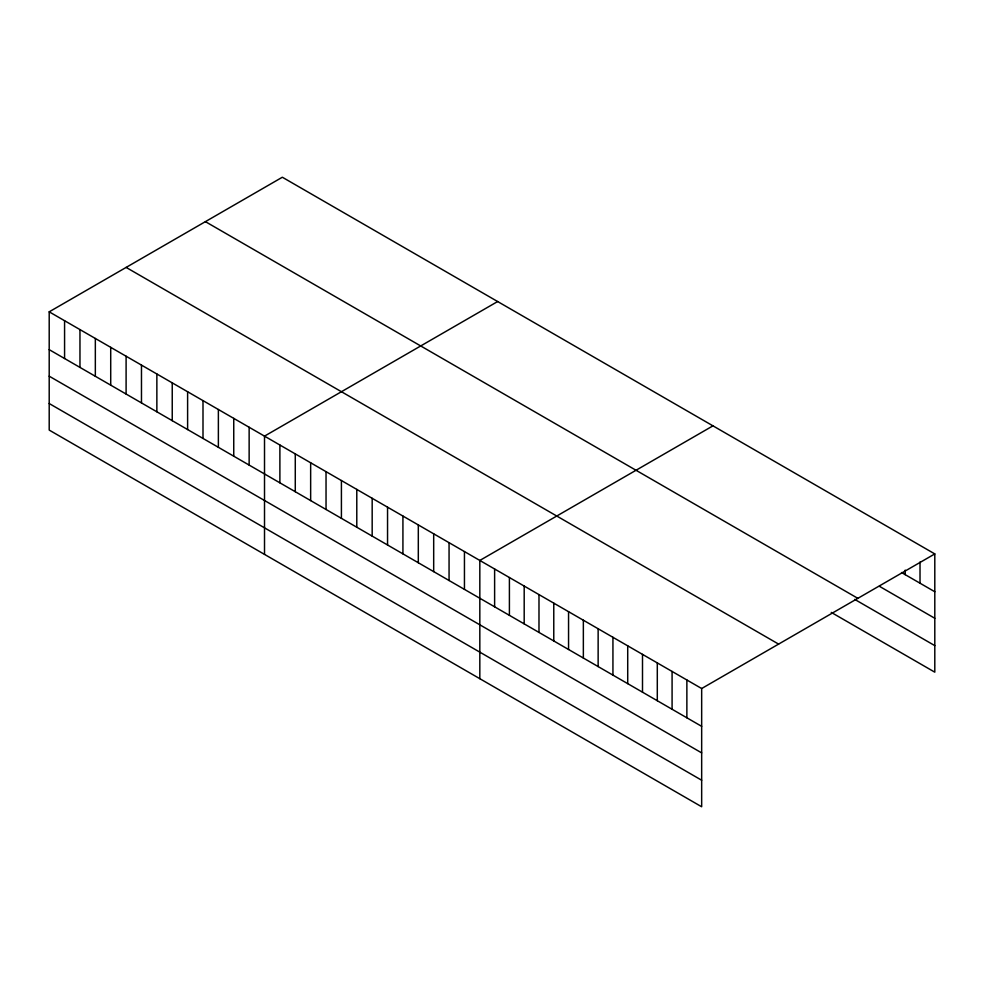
<?xml version="1.0" encoding="UTF-8"?>
<svg xmlns="http://www.w3.org/2000/svg" width="984" height="984" viewBox="0 0 984 984"><rect width="100%" height="100%" fill="white"/><g stroke="black" fill="none" stroke-linecap="round" stroke-linejoin="round"><path stroke-width="1.48" d="M49.2 311.83L701.666 688.529L701.666 806.769L49.2 430.082L49.2 311.83L282.334 177.231L934.8 553.918L934.8 672.17L831.271 612.405M497.646 301.534L264.512 436.133L264.512 554.386M712.957 425.851L479.823 560.449L479.823 678.689M701.666 688.529L934.8 553.918M901.529 572.528L934.8 591.741M879.339 586.255L934.8 618.284M205.398 221.646L857.864 598.346M854.69 599.379L934.8 645.627M126.136 267.414L778.602 644.102M49.2 349.64L701.666 726.34M49.2 376.183L701.666 752.883M49.2 403.526L701.666 780.226M920.015 562.024L920.015 583.192M905.219 570.117L905.219 574.656M686.869 679.981L686.869 717.803M672.084 671.445L672.084 709.255M657.3 662.909L657.3 700.719M642.503 654.372L642.503 692.183M627.718 645.836L627.718 683.646M612.934 637.288L612.934 675.11M598.137 628.751L598.137 666.562M583.352 620.215L583.352 658.025M568.555 611.679L568.555 649.489M553.771 603.143L553.771 640.953M538.986 594.607L538.986 632.417M524.189 586.058L524.189 623.881M509.404 577.522L509.404 615.332M494.62 568.986L494.62 606.796M464.448 551.569L464.448 589.379M449.061 542.688L449.061 580.498M433.686 533.808L433.686 571.618M418.311 524.927L418.311 562.737M402.923 516.047L402.923 553.857M387.548 507.166L387.548 544.988M372.173 498.298L372.173 536.108M356.786 489.417L356.786 527.227M341.411 480.536L341.411 518.347M326.036 471.656L326.036 509.466M310.649 462.775L310.649 500.585M295.274 453.895L295.274 491.705M279.887 445.014L279.887 482.824M249.137 427.253L249.137 465.075M233.749 418.384L233.749 456.195M218.374 409.504L218.374 447.314M202.999 400.623L202.999 438.433M187.612 391.743L187.612 429.553M172.237 382.862L172.237 420.672M156.862 373.981L156.862 411.792M141.475 365.101L141.475 402.911M126.1 356.22L126.1 394.031M110.712 347.34L110.712 385.162M95.337 338.471L95.337 376.282M79.962 329.591L79.962 367.401M64.575 320.71L64.575 358.52"/></g></svg>
